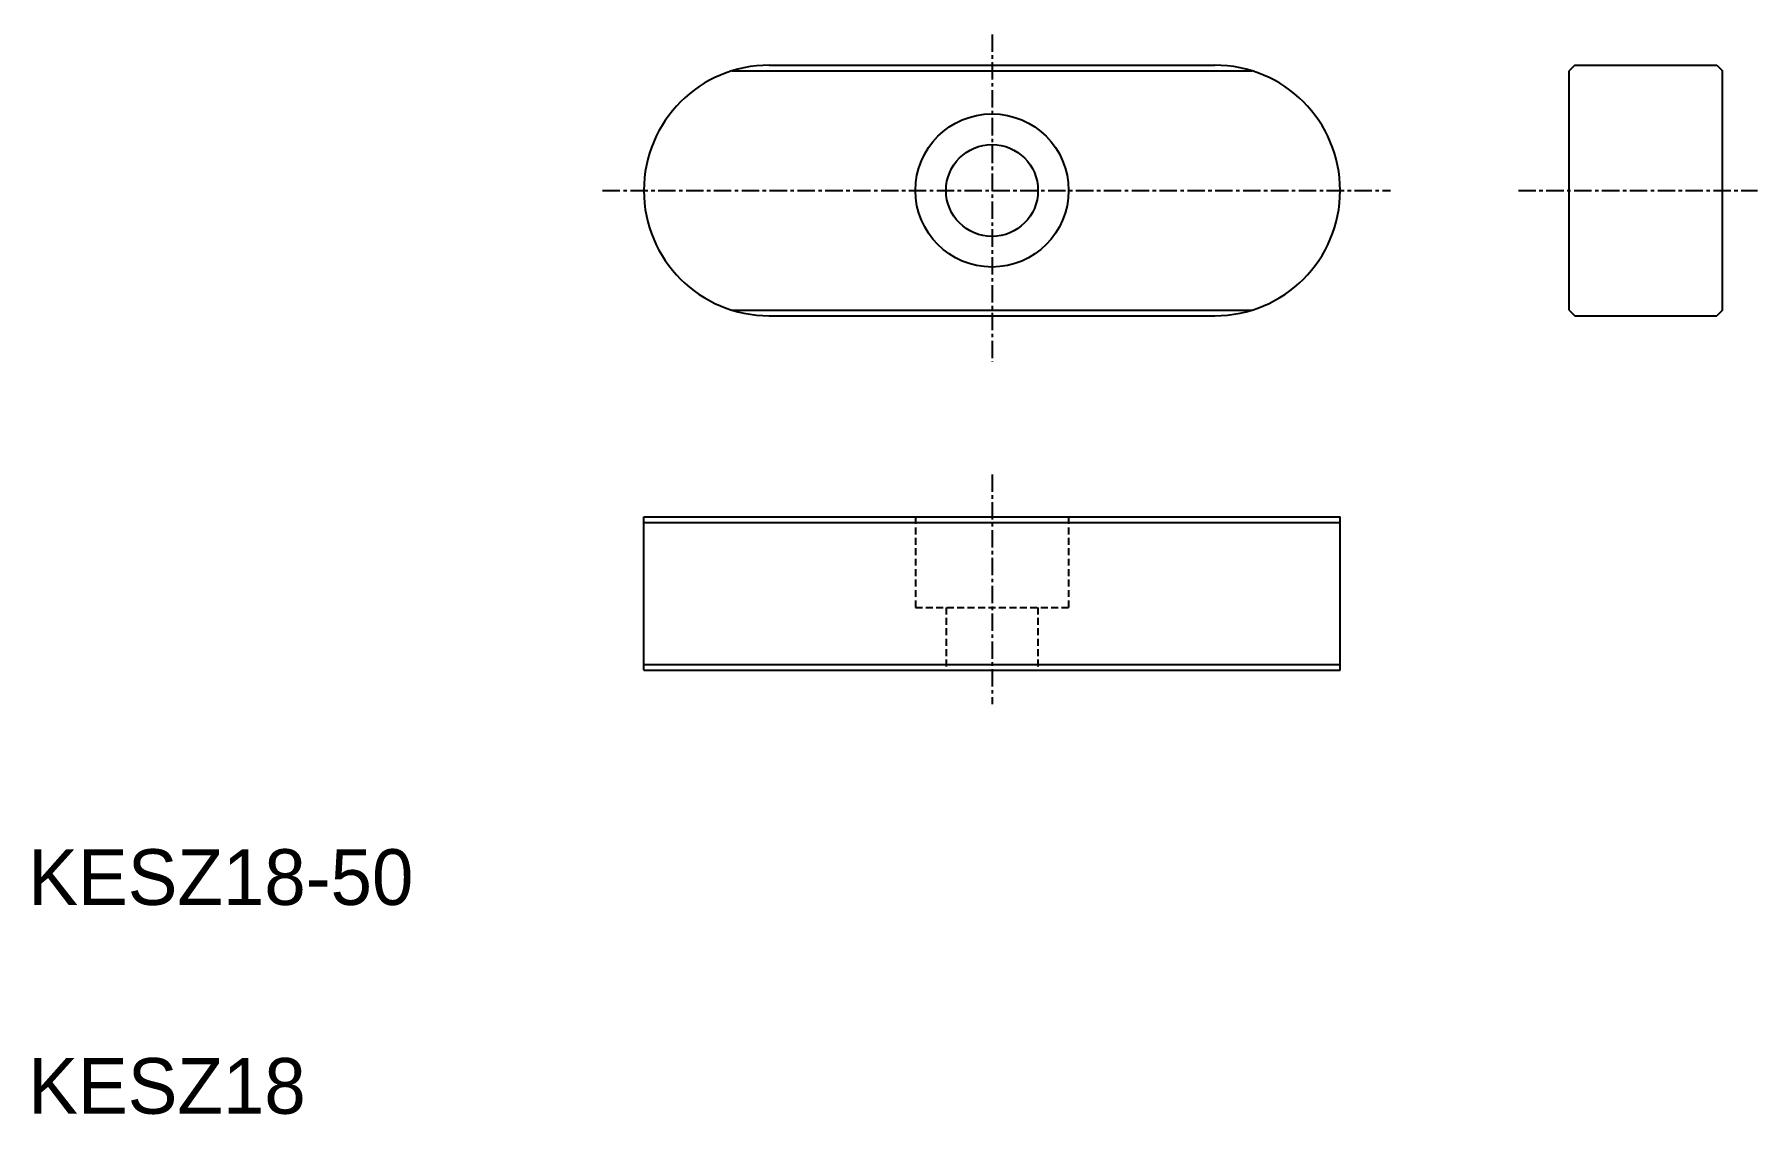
# Model space of a CAD drawing. Extents: x 10 to 134, y 10 to 88.
import ezdxf

# ---------------------------------------------------------------- set-up
doc = ezdxf.new("R2010")
doc.units = 0
doc.linetypes.add('CENTER', pattern=[2, 1.25, -0.25, 0.25, -0.25])
doc.linetypes.add('DASHED', pattern=[0.75, 0.5, -0.25])
doc.layers.get('0').update_dxf_attribs({"linetype": 'CONTINUOUS'})
doc.layers.add('CENTER', color=1, linetype='CENTER')

msp = doc.modelspace()

# ---------------------------------------------------------------- linework, layer by layer
at = {"color": 3, "linetype": 'CONTINUOUS'}
for p, q in [((60.55, 84.92), (97.85, 84.92)), ((60.55, 67.72), (97.85, 67.72)), ((54.2, 52.47), (104.2, 52.47)), ((54.2, 42.27), (104.2, 42.27))]:
    msp.add_line(p, q, dxfattribs=at)
at = {"color": 7, "linetype": 'CONTINUOUS'}
for p, q in [((63.2, 85.32), (95.2, 85.32)), ((121.05, 85.32), (120.65, 84.92)), ((120.65, 67.72), (120.65, 84.92)), ((121.05, 85.32), (131.25, 85.32)), ((131.25, 85.32), (131.65, 84.92)), ((131.65, 67.72), (131.65, 84.92)), ((54.2, 76.32), (54.2, 76.32)), ((104.2, 76.32), (104.2, 76.32)), ((63.2, 67.32), (95.2, 67.32)), ((120.65, 67.72), (121.05, 67.32)), ((121.05, 67.32), (131.25, 67.32)), ((131.65, 67.72), (131.25, 67.32)), ((54.2, 52.87), (104.2, 52.87)), ((54.2, 41.87), (54.2, 52.87)), ((104.2, 41.87), (104.2, 52.87)), ((54.2, 41.87), (104.2, 41.87)), ((66.7, 41.87), (66.7, 41.87))]:
    msp.add_line(p, q, dxfattribs=at)
at = {"color": 3, "linetype": 'DASHED'}
for p, q in [((73.7, 52.87), (73.7, 46.37)), ((84.7, 52.87), (84.7, 46.37)), ((73.7, 46.37), (84.7, 46.37)), ((75.9, 46.37), (75.9, 41.87)), ((82.5, 46.37), (82.5, 41.87)), ((79.2, 41.87), (79.2, 41.87))]:
    msp.add_line(p, q, dxfattribs=at)
at = {"color": 7, "linetype": 'CONTINUOUS'}
for radius in [5.5, 3.3]:
    msp.add_circle((79.2, 76.32), radius, dxfattribs=at)
for centre, start, end in [((63.2, 76.32), 90, 180), ((95.2, 76.32), 0, 90), ((63.2, 76.32), 180, 270), ((95.2, 76.32), 270, 360)]:
    msp.add_arc(centre, 9, start, end, dxfattribs=at)
at = {"layer": 'CENTER', "color": 1, "linetype": 'CENTER'}
for p, q in [((79.2, 87.53), (79.2, 64)), ((51.23, 76.32), (107.82, 76.32)), ((117, 76.32), (134.17, 76.32)), ((79.2, 55.93), (79.2, 39.43))]:
    msp.add_line(p, q, dxfattribs=at)

# ---------------------------------------------------------------- texts
at = {"color": 7, "linetype": 'CONTINUOUS'}
for s, p in [('KESZ18-50', (10, 25)), ('KESZ18', (10, 10))]:
    msp.add_text(s, height=4, dxfattribs=at).set_placement(p)

doc.saveas('drawing.dxf')
